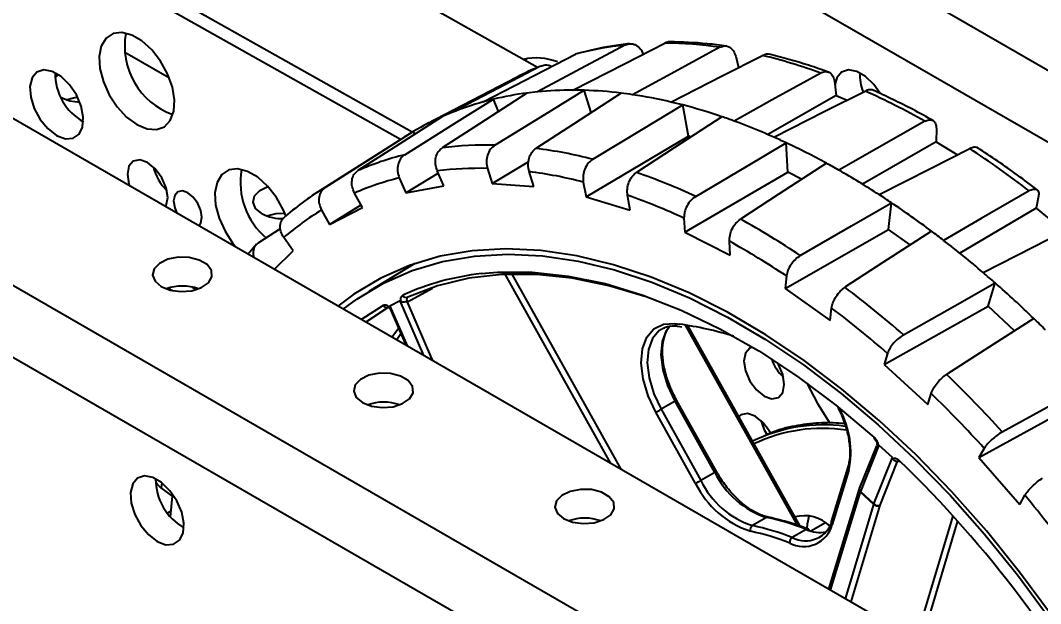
# Model space of a CAD drawing. Header units: inches. Extents: x 0 to 11, y 0 to 8.4.
# Drawn here: x 8.6229 to 8.9217, y 5.5995 to 5.7705 of the extents above; entities that cross this region are included whole.
import ezdxf

# ---------------------------------------------------------------- set-up
doc = ezdxf.new("R2010")
doc.units = ezdxf.units.IN
doc.header["$MEASUREMENT"] = 0
doc.header["$PDSIZE"] = -1
doc.layers.add('OBJ', color=50, linetype='Continuous')
doc.dimstyles.get("Standard").update_dxf_attribs({"dimtxt": 0.18, "dimasz": 0.18, "dimexe": 0.18, "dimexo": 0.0625, "dimgap": 0.09, "dimtad": 0, "dimtih": 1, "dimtoh": 1, "dimdec": 4, "dimzin": 0, "dimdsep": 46, "dimtxsty": 'Standard', "dimcen": 0.09, "dimadec": 0, "dimazin": 0, "dimtfac": 1, "dimtdec": 4, "dimtofl": 0, "dimtmove": 0, "dimatfit": 3, "dimfxl": 1, "dimtolj": 1, "dimtzin": 0, "dimarcsym": 0})

# ---------------------------------------------------------------- blocks, each defined once
blk = doc.blocks.new('*D8')
at = {"layer": 'Defpoints', "color": 0, "transparency": 16777216}
for p in [(5.711596441947764, 7.075144194756552), (5.711596441947764, 4.366810861423873), (9.602395316461589, 4.366810861423874)]:
    blk.add_point(p, dxfattribs=at)
at = {"layer": 'OBJ', "color": 0, "lineweight": -2, "transparency": 16777216}
for p, q in [((5.761596441947764, 7.075144194756552), (9.727395316461589, 7.075144194756553)), ((9.602395316461589, 6.945144194756553), (9.602395316461589, 5.843477528090212)), ((9.602395316461589, 4.496810861423874), (9.602395316461589, 5.598477528090213)), ((5.761596441947764, 4.366810861423873), (9.727395316461589, 4.366810861423874))]:
    blk.add_line(p, q, dxfattribs=at)
at = {"layer": 'OBJ', "color": 0, "transparency": 16777216}
for points in [[(9.580728649794922, 6.945144194756553), (9.624061983128255, 6.945144194756553), (9.602395316461589, 7.075144194756553)], [(9.580728649794922, 4.496810861423874), (9.624061983128255, 4.496810861423874), (9.602395316461589, 4.366810861423874)]]:
    blk.add_solid(points, dxfattribs=at)
at = {"layer": 'OBJ', "color": 0, "transparency": 16777216, "insert": (9.602395316461589, 5.720977528090209), "char_height": 0.125, "attachment_point": 5}
blk.add_mtext('\\A1;32.500000', dxfattribs=at)

msp = doc.modelspace()

# ---------------------------------------------------------------- linework, layer by layer
at = {"color": 7, "linetype": 'Continuous', "lineweight": 25}
for p, q in [((9.107826920049154, 5.649574966006552), (7.46174245624167, 6.59983930001753)), ((9.089558510303315, 5.639028837540935), (7.443474046495835, 6.58929317155191)), ((8.944013849074407, 5.555007693053834), (8.250461240868988, 5.955387091455765)), ((8.901587442203205, 5.530515449699148), (8.200669138360428, 5.935146973683493)), ((8.88331903245737, 5.519969321233534), (8.191535675770107, 5.919327352474451)), ((8.77433553123126, 5.756692362431385), (8.497507610510647, 5.912648521395937)), ((8.734187444637744, 5.735534333674226), (8.459129529720231, 5.890493326942204)), ((8.7376240560267, 5.737681255354643), (8.46270904844438, 5.892559739116837)), ((8.653426809830385, 5.761166779141802), (8.666496485974625, 5.753621815702795)), ((8.770731160429454, 5.75872295177465), (8.771156867407841, 5.759249771694708)), ((8.832402885049055, 5.759936932269214), (8.833224024827981, 5.756619467922909)), ((8.633041564658273, 5.75370997555206), (8.633980268362125, 5.754556248578606)), ((8.768361614027693, 5.753871558860702), (8.741829446302683, 5.740031813851918)), ((8.86130361617874, 5.7526088808694), (8.861806143788224, 5.74840902197423)), ((8.762934307993607, 5.74379936220402), (8.761409838988204, 5.747344911166032)), ((8.790020218233696, 5.743430403049142), (8.788000397808242, 5.749975382872207)), ((8.861806143788224, 5.74840902197423), (8.841764782484272, 5.737021435294374)), ((8.861806143788224, 5.74840902197423), (8.865035318200603, 5.747098320970669)), ((8.818580322409701, 5.736535385974764), (8.816890870861057, 5.745672966967324)), ((8.891172192083095, 5.738784719091053), (8.891079153333003, 5.734887303218275)), ((8.73565526475962, 5.736467534714924), (8.710402103427008, 5.720412245592434)), ((8.738360343231406, 5.737083173009908), (8.737927135075191, 5.737861477400492)), ((8.788546517399737, 5.718782915480715), (8.818580322409701, 5.736535385974764)), ((8.819302323333515, 5.736317860963115), (8.818580322409701, 5.736535385974764)), ((8.847639812872146, 5.72593942398901), (8.847203435742198, 5.734568390181508)), ((8.891079153333003, 5.734887303218276), (8.869569734852679, 5.722433956199429)), ((8.891079153333003, 5.734887303218276), (8.897367298217413, 5.731059787091731)), ((8.761027905846573, 5.722657956782611), (8.771752466820553, 5.729103703967513)), ((8.746855071351256, 5.721974888580359), (8.744968740756521, 5.726362040735196)), ((8.759666201114458, 5.727070393593452), (8.761027905846573, 5.722657956782611)), ((8.773255939865079, 5.72172175621036), (8.771894235132963, 5.726134193021201)), ((8.73384721171207, 5.724300494060153), (8.735733542306805, 5.719913341905317)), ((8.735733542306805, 5.719913341905317), (8.745245222845405, 5.725719009765225)), ((8.817453237879349, 5.708405959168722), (8.847639812872146, 5.72593942398901)), ((8.851715671703424, 5.723869604154562), (8.847639812872146, 5.72593942398901)), ((8.735733542306805, 5.719913341905317), (8.746855071351256, 5.721974888580359)), ((8.761027905846573, 5.722657956782611), (8.773255939865079, 5.72172175621036)), ((8.78775081323947, 5.723086567287866), (8.788546517399737, 5.718782915480715)), ((8.723109085255171, 5.715629119452845), (8.720755443998408, 5.719857685553457)), ((8.788546517399737, 5.718782915480715), (8.801509513766334, 5.714877413641817)), ((8.801509513766334, 5.714877413641817), (8.800713809606068, 5.719181065448967)), ((8.921101071197496, 5.718884487094447), (8.92041529302317, 5.715407935253169)), ((8.711078341960265, 5.714861030683651), (8.713431983217028, 5.710632464583037)), ((8.713431983217028, 5.710632464583037), (8.722698459026002, 5.716366853016829)), ((8.713431983217028, 5.710632464583037), (8.723109085255171, 5.715629119452845)), ((8.877187104119637, 5.709140894840072), (8.87801706050663, 5.716999059461197)), ((8.92041529302317, 5.715407935253169), (8.8980471054158, 5.702215517407694)), ((8.92041529302317, 5.715407935253169), (8.928656269723195, 5.708704429946049)), ((8.817247711359194, 5.712470061689774), (8.817453237879349, 5.708405959168722)), ((8.692699705453048, 5.705390458379142), (8.699045912887998, 5.709467303632239)), ((8.817453237879349, 5.708405959168722), (8.830757322509026, 5.701649822760274)), ((8.846869751211138, 5.691842386413179), (8.877187104119637, 5.709140894840072)), ((8.883508079455675, 5.704652799305719), (8.877187104119637, 5.709140894840072)), ((8.702739491348307, 5.702877261811643), (8.699990053628104, 5.706818759016823)), ((8.830757322509026, 5.701649822760274), (8.830551795988873, 5.705713925281326)), ((8.692059522160005, 5.704867176554646), (8.68953524658673, 5.701915063258695)), ((8.697226832746429, 5.697474805082254), (8.702739491348307, 5.702877261811643)), ((8.738430100400473, 5.699198869588168), (8.724945768127782, 5.691025350495456)), ((8.79582400190521, 5.640555870880459), (8.764858805588956, 5.696030936930952)), ((8.766795628275412, 5.696099412615358), (8.798738043072394, 5.638873630722132)), ((8.84726064715041, 5.695543453949566), (8.846869751211138, 5.691842386413179)), ((8.906324416659265, 5.686650213335673), (8.908395488758394, 5.693498810029856)), ((8.666169452804679, 5.691952995297751), (8.667399357686863, 5.691242986322231)), ((8.673186127635883, 5.692271561649471), (8.674431205645632, 5.691552793413854)), ((8.743607662810879, 5.69188713997138), (8.736255055238447, 5.687858017690615)), ((8.846869751211138, 5.691842386413179), (8.860110686224619, 5.68244089722118)), ((8.734089448542111, 5.688199600104289), (8.731072371491306, 5.686641768774304)), ((8.741060228116407, 5.672170324556173), (8.734089448542111, 5.688199600104289)), ((8.736255055238447, 5.687858017690615), (8.736215907224366, 5.687632973977236)), ((8.736215907224366, 5.687632973977236), (8.743284171199091, 5.671379533499008)), ((8.72271912893079, 5.682758415742176), (8.729191881823906, 5.686971161374247)), ((8.730684619671287, 5.686389784449308), (8.724000725864201, 5.682018565580671)), ((8.731072371491306, 5.686641768774304), (8.736127265504436, 5.675018063256242)), ((8.7311310660924, 5.68593344024969), (8.735794343659762, 5.675210254946258)), ((8.860110686224619, 5.68244089722118), (8.86050158216389, 5.686141964757566)), ((8.875902251522994, 5.66959547299069), (8.906324416659265, 5.686650213335673)), ((8.91409523689071, 5.679496342569863), (8.906324416659265, 5.686650213335673)), ((8.81456893616005, 5.681575498259773), (8.81590508890109, 5.681404296351189)), ((8.731689718796364, 5.67757980444262), (8.733601220777413, 5.68025333092038)), ((8.734333525368294, 5.678569399884076), (8.733082602408603, 5.676775709848909)), ((8.815303248698786, 5.680844734178084), (8.816580221670995, 5.680656832598035)), ((8.850505288580186, 5.622435783664444), (8.817739613423091, 5.681136460868768)), ((8.851237663672771, 5.622171216814628), (8.81838156662961, 5.681033887505148)), ((8.876877692746381, 5.672821050478147), (8.875902251522994, 5.66959547299069)), ((8.743284171199091, 5.671379533499008), (8.743690238522314, 5.670652051866185)), ((8.875902251522994, 5.66959547299069), (8.888677717810127, 5.657834290506857)), ((8.888677717810127, 5.657834290506857), (8.889653159033513, 5.661059867994314)), ((8.814646378789401, 5.658822749629849), (8.81052158923248, 5.656441559303699)), ((8.82629815702179, 5.637948243928483), (8.814646378789401, 5.658822749629849)), ((8.826749144227335, 5.638223849406891), (8.815097365994946, 5.659098355108258)), ((8.903668600984096, 5.642341180108116), (8.93416642799371, 5.659150747452491)), ((8.82064899390073, 5.634723160776643), (8.808997215668343, 5.655597666478008)), ((8.81052158923248, 5.656441559303699), (8.822173367464869, 5.635567053602333)), ((8.873618606573569, 5.645719267508328), (8.868613833702046, 5.633222147559287)), ((8.874367669279163, 5.645936466369426), (8.868926734905962, 5.63235023353883)), ((8.872914958941056, 5.647884055677308), (8.872938486411307, 5.647866149526024)), ((8.878350738383558, 5.642269625447174), (8.874367669279163, 5.645936466369426)), ((8.905198949203621, 5.644993260006911), (8.903668600984096, 5.642341180108116)), ((8.865233136068538, 5.63943600880991), (8.860381019711559, 5.623533809575733)), ((8.872909804010357, 5.628683392616578), (8.878350738383558, 5.642269625447174)), ((8.879636900237648, 5.640906898409721), (8.874589621022531, 5.628303638404358)), ((8.879797155961883, 5.641093228624288), (8.879636900237648, 5.640906898409721)), ((8.880114416068313, 5.641264184211848), (8.879797155961883, 5.641093228624288)), ((8.903668600984096, 5.642341180108116), (8.915590422466444, 5.628577661910775)), ((8.82629815702179, 5.637948243928483), (8.822173367464869, 5.635567053602333)), ((8.865544836706567, 5.638560954308651), (8.860692720349586, 5.622658755074473)), ((8.664286397068118, 5.634916130165009), (8.664055705015956, 5.633371217687363)), ((8.66745616610748, 5.630956781080943), (8.664055705015956, 5.633371217687363)), ((8.66682031587005, 5.624936445653209), (8.66745616610748, 5.630956781080943)), ((8.86857865564762, 5.633122234417428), (8.859611141732149, 5.603732338869279)), ((8.868890356285647, 5.632247179916169), (8.860103173001814, 5.603448295263339)), ((8.872873425390043, 5.628580338993916), (8.868890356285647, 5.632247179916169)), ((8.868926734905962, 5.63235023353883), (8.872909804010357, 5.628683392616578)), ((8.915590422466444, 5.628577661910775), (8.917120770685969, 5.631229741809569)), ((8.864568637443405, 5.600870437512454), (8.872873425390043, 5.628580338993916)), ((8.874589621022531, 5.628303638404358), (8.86610239686273, 5.599985017046381)), ((8.665905357398263, 5.626081638048942), (8.665992433556257, 5.626032582075459)), ((8.666050020621933, 5.626070141935477), (8.667005900643103, 5.626693593041518)), ((8.841461611136333, 5.624715281706564), (8.837336821579413, 5.622334091380414)), ((8.885191464732854, 5.588965132729792), (8.896067821454805, 5.625255375801493)), ((8.858709755210588, 5.62310778025557), (8.854435180209615, 5.620760483525914)), ((8.897417128162665, 5.623754507175203), (8.886725224152181, 5.588079712263717)), ((8.853084203989669, 5.621213617702519), (8.848959414432748, 5.61883242737637))]:
    msp.add_line(p, q, dxfattribs=at)
at = {"color": 7, "linetype": 'Continuous', "lineweight": 25, "flags": 128}
for points in [[(8.656966152843113, 5.739910504344819), (8.65994701419354, 5.738662807657911), (8.66270679869414, 5.738453882810687), (8.665040825753676, 5.739299224803297), (8.666775991262606, 5.741136138487334), (8.667783605932987, 5.74382838837817), (8.667988939594247, 5.74717630261763), (8.66737676358807, 5.750931581722258), (8.665992480208315, 5.754815713820125), (8.663938755420581, 5.758540630602254), (8.661367904597212, 5.761830072031272), (8.658470595982916, 5.764440075284586), (8.65546170970331, 5.766177068360866), (8.652564401089013, 5.766912226429858), (8.649993550265643, 5.766591026180711), (8.647939825477911, 5.76523728956651), (8.646555542098154, 5.762951417038998), (8.645943366091977, 5.759902941306369), (8.646148699753237, 5.756317953867864), (8.647156314423619, 5.752462336841571), (8.648891479932548, 5.748622043704054), (8.651225506992084, 5.745081891429152), (8.653985291492685, 5.742104436915976), (8.656966152843113, 5.739910504344819)], [(8.800119716590283, 5.7632554842683), (8.78569702886702, 5.755567828960579), (8.774365195021455, 5.74952670260796)], [(8.78472780045594, 5.750026134550605), (8.79981831003377, 5.757746916032409), (8.811675416239249, 5.763812418097422)], [(8.827770532137245, 5.762580146688022), (8.813457473007105, 5.754800743569697), (8.802211675222125, 5.748687537230993)], [(8.758463422035923, 5.746579064104786), (8.773593078551848, 5.754398749793345), (8.785481034798718, 5.760541979168977)], [(8.813391529323253, 5.746538775321287), (8.828425215569947, 5.75418055271042), (8.840237574034061, 5.76018398798038)], [(8.775187791483969, 5.757048874955669), (8.760652860897169, 5.74943206126444), (8.749232927790443, 5.743446613296626)], [(8.633477414011686, 5.736765200534758), (8.636022116273141, 5.735786528825729), (8.638291060559444, 5.735894618656882), (8.640038371550876, 5.737077756817825), (8.641074700989192, 5.739207731930539), (8.64128774649944, 5.742053728141593), (8.640654421294846, 5.745307337601337), (8.639243355988379, 5.748615981239857), (8.637207461400928, 5.751621116180021), (8.634767358301207, 5.753997089421592), (8.632187469722167, 5.755486427396822), (8.629747366622444, 5.755927737226635), (8.627711472034994, 5.755273196143341), (8.626300406728527, 5.753593733829568), (8.625667081523934, 5.751071346086557), (8.625880127034183, 5.747979372765141), (8.626916456472497, 5.744652877151604), (8.628663767463928, 5.74145233666157), (8.630932711750232, 5.738724579518639), (8.633477414011686, 5.736765200534758)], [(8.85730008208645, 5.755043382005473), (8.84309070626971, 5.74715411259324), (8.83192626718259, 5.740954614781083)], [(8.874716758779375, 5.74904541966022), (8.872909721796443, 5.751643232857197), (8.87046961869672, 5.754019206098769), (8.86788973011768, 5.755508544073997), (8.86544962701796, 5.75594985390381), (8.863413732430509, 5.755295312820516), (8.862002667124042, 5.753615850506743), (8.861423176816992, 5.751609656547008)], [(8.640280072911656, 5.74638189316263), (8.637308800856419, 5.746801823779936), (8.634816844404623, 5.747760365804569)], [(8.63612173384555, 5.747169875570969), (8.638839792336984, 5.747834154830789), (8.639606168755737, 5.747917599421618)], [(8.735447397688304, 5.731092224851191), (8.749986157601388, 5.740194174003332), (8.761409838988204, 5.747344911166032)], [(8.771243810057017, 5.749167789142454), (8.757338684907804, 5.740184260663407), (8.746413598876467, 5.733124979116091)], [(8.761839196778382, 5.733868424997082), (8.77648931617742, 5.742888768902572), (8.788000397808242, 5.749975382872207)], [(8.798812771923883, 5.7491475678024), (8.784859478343911, 5.740074745382636), (8.773896449036297, 5.732945299787702)], [(8.843583675740776, 5.736222948062328), (8.858544588811455, 5.74380802197225), (8.870299661471709, 5.749766936830885)], [(8.790538589379898, 5.729746689417403), (8.805295772141786, 5.738665841203336), (8.816890870861057, 5.745672966967324)], [(8.746483902862492, 5.742279661198253), (8.732608605228137, 5.733403894472691), (8.721707041214598, 5.726429311945801)], [(8.82835311950733, 5.74221961159328), (8.814334780154095, 5.73307867619677), (8.803320539198971, 5.725895733426106)], [(8.887811126005364, 5.740874191001745), (8.87369633785729, 5.732860275044048), (8.862606108062437, 5.726562896193825)], [(8.71216509357012, 5.721502442416339), (8.726591581475766, 5.730663930408094), (8.737927135075191, 5.737861477400492)], [(8.820673558971247, 5.718852254962043), (8.83553025590676, 5.727653702426851), (8.847203435742198, 5.734568390181508)], [(8.874386866617575, 5.719392093964932), (8.889261267843436, 5.726944487915595), (8.900948257237546, 5.73287778147683)], [(8.665416777836304, 5.715838358902641), (8.6655803041923, 5.716159965187651), (8.666031091069316, 5.718516723327457), (8.6655803041923, 5.721393948917005), (8.66429657177688, 5.724353610442403), (8.662375330446244, 5.726945126265806), (8.660109071776883, 5.728773961595252), (8.657842813107521, 5.729561692830265), (8.655921571776885, 5.729188395031116), (8.654637839361467, 5.727710899403774), (8.654187052484449, 5.725354141263968), (8.654637839361467, 5.722476915674419), (8.65480136571746, 5.721966505877572)], [(8.70059506252639, 5.713120089825448), (8.699894544123696, 5.714830948610304), (8.697840819335964, 5.718555865392431), (8.695269968512596, 5.721845306821448), (8.6923726598983, 5.724455310074761), (8.689363773618695, 5.72619230315104), (8.686466465004399, 5.726927461220033), (8.68389561418103, 5.726606260970885), (8.681841889393297, 5.725252524356685), (8.680457606013542, 5.722966651829174), (8.679845430007365, 5.719918176096546), (8.680050763668625, 5.716333188658042), (8.681058378339007, 5.712477571631748), (8.682793543847936, 5.708637278494233), (8.685127570907472, 5.705097126219331), (8.686153761823537, 5.703867152861094)], [(8.858967284294174, 5.728594422958793), (8.844868998208074, 5.719408625127838), (8.833791833274205, 5.712190477537947)], [(8.675098489527569, 5.710249225711316), (8.675722005982818, 5.711091359413254), (8.67603738859267, 5.712740210723752), (8.675722005982816, 5.714753195044799), (8.674823872296656, 5.716823853761261), (8.673479720246304, 5.718636947854127), (8.671894184796658, 5.719916450183496), (8.670308649347012, 5.720467568118439), (8.66896449729666, 5.72020639894926), (8.6680663636105, 5.719172703314458), (8.667750981000648, 5.717523852003961), (8.6680663636105, 5.715510867682914), (8.668689880065747, 5.713948837205182)], [(8.693581490412544, 5.713833902150913), (8.691764228398656, 5.715365374603437), (8.691028011218405, 5.717172402637333), (8.691472269081505, 5.719010937103533), (8.693037002501827, 5.720632673734707), (8.695345073751762, 5.721763894611036)], [(8.91837660126384, 5.720503097375529), (8.90434443114124, 5.712353541943014), (8.893319006421258, 5.705949666555918)], [(8.851328469750428, 5.701516143509078), (8.866274107982518, 5.710186950837422), (8.87801706050663, 5.716999059461197)], [(8.695047298893567, 5.713152870892872), (8.697765357435863, 5.71381715017151), (8.700276172056165, 5.713942818364744)], [(8.889725070378882, 5.708685996360916), (8.875534365741338, 5.699479949760189), (8.864384476410741, 5.692245959388194)], [(8.904865162586026, 5.696557610014022), (8.919641941916938, 5.704102340489432), (8.93125211925817, 5.710029690357324)], [(8.948619826600769, 5.557666667281946), (8.942038989726855, 5.569400096233088), (8.933733458217425, 5.582943759069521), (8.924897039628801, 5.596070464378949), (8.91557688007744, 5.608710175508977), (8.905822706647122, 5.620795454131865), (8.895686562073466, 5.632261820057187), (8.885222527073411, 5.643048095261546), (8.874486431801182, 5.653096730299799), (8.863535557970277, 5.662354111356244), (8.85242833323073, 5.670770846297526), (8.84122401943232, 5.678302028201042), (8.829982396436963, 5.684907474952796), (8.818763443167288, 5.690551943636373), (8.807627017593125, 5.695205318569134), (8.796632537363342, 5.698842771982426), (8.785838662786977, 5.70144489648846), (8.775302983855113, 5.70299780862713), (8.765081712973354, 5.70349322294027), (8.755229385044322, 5.702928496178169), (8.74579856650035, 5.701306641402443), (8.736839574838832, 5.698636311910056), (8.728400210156599, 5.694931755064228)], [(8.66411870786306, 5.692435645439478), (8.666771583405815, 5.69138656240922), (8.669901786935293, 5.690961553277636), (8.673086567119785, 5.691218017883001), (8.675895801747899, 5.692121319259241), (8.6779500881166, 5.693549461550131), (8.678971983468601, 5.695309566225674), (8.6788234751741, 5.697163921396364), (8.677524620101181, 5.698862086121061), (8.675250835824643, 5.70017471384384), (8.672309209510509, 5.700924526917218), (8.669097024092617, 5.701010258930777), (8.666048103010985, 5.700420331301029), (8.663574219952343, 5.699234417023272), (8.662009486532025, 5.697612680392099), (8.661565228668923, 5.695774145925897), (8.662301445849174, 5.693967117892003), (8.66411870786306, 5.692435645439478)], [(8.729236296252086, 5.69342963773415), (8.737608988318165, 5.697104927863121), (8.746497202209707, 5.699754161235129), (8.755853515459913, 5.701363203043883), (8.76562800808937, 5.701923468355144), (8.775768528950742, 5.701431967911067), (8.786220973977706, 5.699891324079177), (8.796929574853552, 5.697309756860915), (8.807837196559287, 5.693701040034362), (8.818885642213676, 5.689084427665184), (8.830015963578793, 5.68348455137785), (8.841168775574367, 5.676931288935271), (8.85228457312288, 5.669459604827996), (8.863304048634907, 5.661109363723534), (8.874168408440761, 5.651925117771098), (8.884819686480169, 5.64195586889662), (8.895201053576267, 5.631254807356268), (8.905257120643862, 5.619879027943419), (8.914934234214162, 5.607889225363234), (8.924180762699242, 5.59534937040014), (8.932947371868915, 5.582326368606018), (8.941187288070184, 5.568889703330143), (8.94775879166036, 5.557169602391171)], [(8.757903457716106, 5.696219599638376), (8.762622503778879, 5.696620858321564), (8.772794972413982, 5.696629772173536), (8.783327041608262, 5.695515834082191), (8.794157064803839, 5.69328556417646), (8.805221651451395, 5.68995201672519), (8.816456038049232, 5.685534703727602), (8.827794467218544, 5.680059480705182), (8.839170572596075, 5.673558395363536), (8.850517767291285, 5.666069500009987), (8.861769633634337, 5.657636628824918), (8.872860311933563, 5.648309141290496)], [(8.728400210156599, 5.694931755064228), (8.72052550011571, 5.690212736278592), (8.715859278668457, 5.686718523005367)], [(8.717444575727862, 5.685803350492968), (8.721423797946283, 5.688747900111253), (8.729236296252086, 5.69342963773415)], [(8.805813011609086, 5.689508331088618), (8.795263695385213, 5.69266665889109), (8.784498038215482, 5.694883673644196), (8.774028564218437, 5.695990991272528), (8.76391655356826, 5.695982130398211), (8.754221194126162, 5.694857142885924), (8.744999235000602, 5.692622613539329), (8.736304654382046, 5.689291621558737)], [(8.881571887765547, 5.678265104032511), (8.89659319198095, 5.686796304843535), (8.908395488758394, 5.693498810029856)], [(8.808997215668343, 5.655597666478008), (8.806730321924638, 5.660435847543104), (8.80527004939933, 5.665336747473392), (8.80470312080216, 5.670009311472748), (8.805063204906132, 5.674176045166353), (8.806328917025384, 5.677589494445172), (8.808425089009559, 5.680046941278222), (8.81122723333225, 5.681402442737232), (8.81456893616005, 5.681575498259773)], [(8.919691917995458, 5.68309923926768), (8.905399131078816, 5.673898172810475), (8.894168926627502, 5.666668183068412)], [(8.810583915711884, 5.67992695661767), (8.809981847101552, 5.679506912888806), (8.808004326361765, 5.677188566819892), (8.806810258324735, 5.673968331651193), (8.806470556339855, 5.670037450808171), (8.80700539463907, 5.665629371563496), (8.808383010228985, 5.661005881063224), (8.81052158923248, 5.656441559303699)], [(8.814646378789401, 5.658822749629849), (8.812507799785907, 5.663387071389372), (8.811130184195992, 5.668010561889645), (8.810595345896775, 5.67241864113432), (8.810935047881657, 5.676349521977343), (8.812129115918685, 5.679569757146041), (8.813114927888803, 5.680953771769873)], [(8.837280120643376, 5.67470838921319), (8.8365335784655, 5.674409244097697), (8.83524984605008, 5.672931748470353), (8.834799059173065, 5.670574990330547), (8.83524984605008, 5.667697764740996), (8.836533578465502, 5.664738103215598), (8.838454819796139, 5.662146587392193), (8.840721078465501, 5.660317752062746)], [(8.840721078465501, 5.660317752062746), (8.842987337134865, 5.659530020827733), (8.844908578465501, 5.65990331862688), (8.846192310880921, 5.661380814254224), (8.846643097757939, 5.663737572394031), (8.846192310880921, 5.666614797983581), (8.844908578465501, 5.669574459508981), (8.844582072659227, 5.670112640711552)], [(8.723044272961971, 5.658418640780212), (8.725697148504723, 5.657369557749955), (8.728827352034203, 5.65694454861837), (8.732012132218696, 5.657201013223734), (8.734821366846807, 5.658104314599973), (8.736875653215508, 5.659532456890863), (8.737897548567512, 5.661292561566407), (8.737749040273009, 5.663146916737097), (8.73645018520009, 5.664845081461794), (8.734176400923552, 5.666157709184573), (8.731234774609417, 5.666907522257951), (8.728022589191527, 5.666993254271509), (8.724973668109895, 5.666403326641761), (8.722499785051253, 5.665217412364005), (8.720935051630933, 5.663595675732831), (8.720490793767834, 5.66175714126663), (8.721227010948084, 5.659950113232735), (8.723044272961971, 5.658418640780212)], [(8.853203042396062, 5.664149067348674), (8.856346078465503, 5.658136160860951), (8.86000356737385, 5.652376620260784)], [(8.910484882064125, 5.649805607601246), (8.925566277876928, 5.658192477387455), (8.93741568732725, 5.664781685074735)], [(8.842670924118302, 5.649351840588402), (8.842304411798834, 5.650027444090454), (8.840383170468197, 5.65261895991386), (8.838116911798835, 5.654447795243305), (8.835850653129473, 5.655235526478319), (8.833929411798835, 5.65486222867917), (8.833278505175665, 5.654345581015747)], [(8.662940196561118, 5.617727800904636), (8.665484898822573, 5.616749129195608), (8.667753843108876, 5.616857219026761), (8.669501154100308, 5.618040357187703), (8.670537483538622, 5.620170332300417), (8.67075052904887, 5.623016328511471), (8.670117203844276, 5.626269937971215), (8.668706138537809, 5.629578581609735), (8.66667024395036, 5.632583716549901), (8.664230140850638, 5.634959689791472), (8.661650252271597, 5.636449027766701), (8.659210149171876, 5.636890337596514), (8.657174254584426, 5.63623579651322), (8.655763189277959, 5.634556334199448), (8.655129864073364, 5.632033946456437), (8.655342909583613, 5.62894197313502), (8.656379239021929, 5.625615477521483), (8.658126550013359, 5.62241493703145), (8.660395494299664, 5.619687179888517), (8.662940196561118, 5.617727800904636)], [(8.781969838060844, 5.624401636120928), (8.784622713603598, 5.623352553090672), (8.787752917133076, 5.622927543959086), (8.790937697317569, 5.623184008564452), (8.793746931945682, 5.624087309940691), (8.795801218314383, 5.625515452231581), (8.796823113666385, 5.627275556907126), (8.796674605371884, 5.629129912077815), (8.795375750298962, 5.630828076802512), (8.793101966022425, 5.632140704525291), (8.790160339708292, 5.632890517598669), (8.7869481542904, 5.632976249612228), (8.78389923320877, 5.632386321982478), (8.781425350150128, 5.631200407704723), (8.779860616729808, 5.629578671073548), (8.779416358866708, 5.627740136607348), (8.780152576046957, 5.625933108573452), (8.781969838060844, 5.624401636120928)], [(8.853336353023659, 5.621443432740544), (8.853455274795893, 5.622901004547237), (8.853964761196792, 5.62513592582644)]]:
    msp.add_lwpolyline(points, dxfattribs=at)
at = {"color": 7, "linetype": 'Continuous', "lineweight": 25}
for centre, radius, start, end in [((8.674641870192724, 5.762872928958761), 0.02123556034545129, 169.5367515878715, 250.457871879422), ((8.80973068254652, 5.67056395784919), 0.0931884635376966, 95.9197103271821, 105.0832093828257), ((8.810681983137515, 5.645108823993389), 0.1187077510634532, 81.72324210046294, 89.52050150164466), ((8.773992667656643, 5.741538317731885), 0.01790604100615348, 69.77129085205192, 102.2950874993679), ((8.802791475993123, 5.605007368986139), 0.1596308032335091, 70.03374047491862, 76.4331688526508), ((8.806991390774627, 5.679800334588204), 0.08353924776262166, 112.3772030341643, 117.5430342058543), ((8.649283577852989, 5.754939898693952), 0.01626503594346539, 179.3863820837446, 240.6082413835508), ((8.882701281259942, 5.754780072058148), 0.01398408174795027, 178.5406895282805, 202.0028271940103), ((8.784569533686211, 5.645554531345392), 0.1044717230863821, 89.91320118838618, 95.60533706391669), ((8.784637556347915, 5.638668887086109), 0.1113572840314814, 88.26948077897632, 89.95356741028061), ((8.78247671598064, 5.660244295172824), 0.08961211197494832, 103.5969053869304, 105.5434633871084), ((8.783364306570927, 5.656343392887931), 0.09361236550670202, 97.43927754371576, 103.5636421661933), ((8.78405634205634, 5.651492676274652), 0.09851187060436604, 95.64562783241988, 97.47310531746518), ((8.784309808949692, 5.630745391840587), 0.119287095729266, 83.01668402809676, 88.22705957388376), ((8.783325692530632, 5.621936085031644), 0.1281507353738846, 81.5252703716645, 83.058810594623), ((8.781774992208534, 5.612198570811903), 0.1380104922342849, 76.7566200399279, 81.48428639756354), ((8.7824201394984, 5.555027839954536), 0.2136495406839744, 60.443006163989, 65.71186688147313), ((8.781656288927227, 5.663069768528409), 0.08667013050815395, 105.5214614562295, 111.9687448234024), ((8.779410504522353, 5.601692957351467), 0.1487784293164355, 75.40880141660885, 76.7970961774658), ((8.776368474561105, 5.590423324881016), 0.1604509768428262, 71.09555413754757, 75.37135518976311), ((8.780487395994657, 5.665929440915813), 0.08357986409636083, 114.0063783640451, 120.6116672739862), ((8.780910287155898, 5.665001826829341), 0.08459928853286033, 111.9897069427804, 114.0124210025715), ((8.77242065461171, 5.578552197146774), 0.1729608718204914, 69.87674077018097, 71.13241098017123), ((8.767753691466558, 5.566126609209838), 0.1862335925821368, 65.97239597605743, 69.8437734972544), ((8.78040978827559, 5.666074139494176), 0.08341581208992029, 120.6164003203741, 122.6582017251907), ((8.762161451500186, 5.553304582881075), 0.2002216444864723, 64.86584226604961, 66.00477853081152), ((8.759118211908692, 5.629922630577549), 0.1039814018763403, 88.50051312654954, 97.0180251257614), ((8.756348341169817, 5.596750516677443), 0.1373206285892404, 75.58276982950395, 82.65813660799401), ((8.75588242469869, 5.540170813361992), 0.2147788279400653, 61.31732799226103, 64.83754505294623), ((8.750359176237204, 5.502329811284169), 0.2753714543602583, 52.39977313373081, 56.84827592379842), ((8.756208850110378, 5.647337747444247), 0.08628934112846355, 103.9221176360547, 113.568088643512), ((8.675131690793899, 5.73060780565758), 0.0136872408460584, 193.0620283764389, 226.9325950908762), ((8.70846718226005, 5.722923231889958), 0.0211537261938627, 169.5924027057387, 230.236891509633), ((8.757205334390074, 5.625298994771025), 0.1018011467681414, 88.61483866115073, 96.90369959114994), ((8.754492459023092, 5.592819867852211), 0.1344452717913177, 75.67778734059853, 82.56311909690001), ((8.748733226398874, 5.526871075417901), 0.2298779164321086, 60.30634824588667, 61.34509092554146), ((8.741002923215754, 5.51352102865642), 0.2453042435195152, 57.06078218603008, 60.28250124095062), ((8.75435789251968, 5.642350634442895), 0.08447761548765423, 104.051519202638, 113.4386870769362), ((8.742408836191027, 5.550929495509296), 0.1852658089721086, 65.01091604106429, 70.80525343225328), ((8.75544543457437, 5.649586598966934), 0.08393495372300663, 121.0403398492824, 130.8659815840211), ((8.74084373598668, 5.547956358128502), 0.181389983494596, 65.08875262142726, 70.72741685188612), ((8.732529051280446, 5.500246137466081), 0.2610528490976862, 56.12985956860815, 57.08416337855669), ((8.75361160071011, 5.644553138088202), 0.08217224507760792, 121.1721387549873, 130.7341826783324), ((8.723647253312024, 5.487185396289747), 0.2768471729196109, 53.13798878210241, 56.11006027544072), ((8.699641924827228, 5.725485043392496), 0.01313308636711085, 242.5184425991289, 271.3190342897707), ((8.715804595051269, 5.49860930120293), 0.2440039083050212, 56.26057092729013, 61.08271249968704), ((8.714211926557383, 5.474436107747673), 0.2927078303862459, 52.27319577954065, 53.15739260336105), ((8.714795360401226, 5.496729593974017), 0.2389016599187207, 56.32535505539624, 61.01792837156606), ((8.704598706878668, 5.462152553122873), 0.3083056664703551, 49.49072637314594, 52.25699364820299), ((8.766126443721511, 5.621097111184843), 0.0755711966975262, 96.24678597431235, 114.4517354233712), ((8.694672954824343, 5.450396767101803), 0.323691094698301, 48.67976441280511, 49.50659712587876), ((8.68484146181025, 5.43933039295761), 0.3384937033413513, 46.06750184121376, 48.66673175101304), ((8.670305892198444, 5.678427311765333), 0.0141388959848193, 70.49262569248374, 109.5073743075095), ((8.67959534336477, 5.447519691267097), 0.3066561103261446, 48.80362621993849, 52.9440938012103), ((8.735875033472771, 5.690321976722693), 0.001116335921476937, 202.7460659767948, 292.6343744509388), ((8.730241354392883, 5.687458718940455), 0.00115719706766049, 204.9183511029843, 292.5227855850077), ((8.679343076333181, 5.446707678561824), 0.3002452025276664, 48.85925356392112, 52.88846645722358), ((8.815477679200285, 5.681754464388981), 0.0009261980288137095, 191.1411471783919, 259.2378029561985), ((8.80165741090555, 5.579395552072341), 0.1029989331867674, 72.98342411668568, 82.04887030398012), ((8.674973335981187, 5.428974321065827), 0.3527983254412834, 45.29955283305738, 46.08025764018489), ((8.751376847919556, 5.651115975747635), 0.02181978893676955, 111.7703331381933, 113.1842048851768), ((8.718585158207429, 5.714284389514879), 0.04950624114700088, 299.3549580271016, 299.9277176681962), ((8.855836657505339, 5.675887593527893), 0.0137938049045132, 199.6857010602973, 226.8176812691778), ((8.640699413509074, 5.405090364438674), 0.3642385883999456, 42.21033841540039, 45.90192353700476), ((8.641260518288641, 5.405164932475903), 0.3566246233789568, 42.25993455160625, 45.85232740080778), ((8.729231457297358, 5.644410307106075), 0.01413889598481325, 70.4926256927724, 109.5073743072424), ((8.812342478942442, 5.663099527001208), 0.004857857468986568, 298.3113452690303, 304.5481903956884), ((8.786358067904516, 5.698290828691364), 0.04832429110963129, 297.9359219578839, 300.0018835513271), ((8.840243165279501, 5.643888780999162), 0.02585653329909722, 348.1088287617554, 28.73967352249387), ((8.858101962058125, 5.604611543690382), 0.04726497808196228, 82.28350992120372, 116.0589471384795), ((8.853073742270496, 5.656285624457634), 0.01362406808653152, 193.1408838523526, 212.5320476754391), ((8.857828129628366, 5.60416912056888), 0.04669036274059218, 81.36360672922865, 115.4615935299865), ((8.873225783832677, 5.648140069251489), 0.0004026848189540353, 155.1741269841112, 219.4768679146961), ((8.880641586282058, 5.641257187447537), 0.0003653278885408819, 150.347932474461, 215.7220468262083), ((8.639502132760047, 5.393074752387577), 0.3459472302680769, 28.00920027019998, 45.88319350453983), ((8.823994257175036, 5.642225021299523), 0.004857857468608188, 298.3113452686976, 304.5481903958366), ((8.84942596463852, 5.649145784747841), 0.0256959219635652, 205.8343719063607, 251.9440114015293), ((8.866077904884508, 5.639244203136497), 0.0008665971630964789, 167.5078291556013, 232.038778565609), ((8.678746360402426, 5.635902499063832), 0.01626503594347064, 179.386382083848, 240.6082413834397), ((8.798009846142762, 5.677416322979468), 0.04832429109758274, 297.9359219575968, 300.001883551557), ((8.845164469974478, 5.646592554045175), 0.02723767728139695, 205.8343719063739, 251.9440114015148), ((8.845301175081614, 5.646764594421711), 0.02569592196358903, 205.8343719063862, 251.9440114015133), ((8.869412418605751, 5.632926184471168), 0.0008565023361220041, 166.7679174841439, 232.4446040347415), ((8.86977423976213, 5.632757434986058), 0.001249999999999255, 158.1751771333691, 163.0318809550465), ((8.869395502331232, 5.633010560692032), 0.0008097992641698814, 164.8537892426891, 234.6289896095566), ((8.870091429722786, 5.631881140693223), 0.001255612246728864, 158.0623806611546, 163.0508720362067), ((8.609367042656965, 5.377318972294744), 0.3989774880759072, 36.19079607648912, 39.52417589527219), ((8.874074498826586, 5.628214299771205), 0.001255612246089604, 158.0623806608971, 163.0508720385019), ((8.87393951591457, 5.629732033574405), 0.001569378671071177, 227.2104564857548, 294.4716929063547), ((8.874065411941078, 5.62988999051237), 0.001670720853906135, 226.2365798680769, 288.2861062166131), ((8.788157022396232, 5.610393302446763), 0.01413889598484116, 70.49262569269827, 109.5073743073245), ((8.841848262078038, 5.624084171904257), 0.0007401341319586905, 79.32322537393875, 121.4938191069709), ((8.826469027162004, 5.553912984061067), 0.07237225245982676, 68.42284007174656, 78.04406925581821), ((8.852531559586405, 5.614580313258116), 0.01067395241656615, 45.43031863046441, 105.2375356029112), ((8.838217879505729, 5.621069263475135), 0.001541445003720599, 124.8604228454894, 194.0051086880648), ((8.822344237605098, 5.551531793734945), 0.07237225245979602, 68.42284007174901, 78.04406925582457), ((8.852305577485986, 5.62488761449841), 0.008678247504313523, 241.8849384345756, 345.1177800653858), ((8.852817499266783, 5.626053408977085), 0.008187025947464979, 241.8849384345805, 345.1177800653838), ((8.861224812473733, 5.623341332317018), 0.0008654673423184035, 167.1501460979934, 232.0623754208699), ((8.821895869385253, 5.550678791693652), 0.07156998043754613, 68.42284007173875, 78.0440692558368), ((8.849904117182412, 5.617420897726333), 0.001698493225819439, 123.7934408159636, 186.3387161924258), ((8.853444462511836, 5.62069182894285), 0.0006340739014591145, 16.64352291413498, 124.622356146624), ((8.857214751388563, 5.630618394147181), 0.01027186651921503, 246.2890741613186, 279.3874577711225)]:
    msp.add_arc(centre, radius, start, end, dxfattribs=at)
for points, knots in [([(8.801412544228608, 5.763630798857873), (8.799632670258662, 5.76342137754007), (8.794393544244192, 5.762804938009741), (8.78938688399832, 5.761589884960375), (8.786081122761821, 5.760787618564489)], [0, 0, 0, 0, 0.3397272684471795, 1, 1, 1, 1]), ([(8.800119716590283, 5.7632554842683), (8.800561532017733, 5.763426421449162), (8.801260658457878, 5.763696911557288), (8.802295829372149, 5.76359400981261), (8.803338213702911, 5.763217593352786), (8.804520649815801, 5.762279672418231), (8.80507232122017, 5.761123999867714), (8.805348132784935, 5.76054621415689)], [0, 0, 0, 0, 0.2258044908607868, 0.3573118548057746, 0.5009271414483829, 0.7504854067849289, 0.9999999999999999, 0.9999999999999999, 0.9999999999999999, 0.9999999999999999]), ([(8.813258458691326, 5.764180733270494), (8.813214628677823, 5.764185381077877), (8.812675403924878, 5.764242561365696), (8.812154228636091, 5.764018378562964), (8.811675416239249, 5.763812418097422)], [0, 0, 0, 0, 0.08128338556879683, 1, 1, 1, 1]), ([(8.82977692973425, 5.762921004980733), (8.827861214393536, 5.763175977644476), (8.822221722587495, 5.763926567368006), (8.816736677718053, 5.764088448775588), (8.813114883113402, 5.764195339643854)], [0, 0, 0, 0, 0.3396964490063227, 1, 1, 1, 1]), ([(8.827770532137245, 5.762580146688022), (8.828202431500124, 5.762754324268643), (8.828885866811236, 5.763029941968582), (8.829846934281093, 5.762937470697061), (8.8307870964756, 5.762573165004017), (8.831801793819857, 5.761652159447246), (8.832202532995083, 5.7605086413068), (8.832402885049055, 5.759936932269214)], [0, 0, 0, 0, 0.2258044907961441, 0.3573118547573612, 0.5009271414486856, 0.75048540678508, 1, 1, 1, 1]), ([(8.842412439330507, 5.760485358240617), (8.842157818425951, 5.760527111062475), (8.841442230612452, 5.760644453393622), (8.840709551077445, 5.760364395499188), (8.840237574034061, 5.76018398798038)], [0, 0, 0, 0, 0.3558206271162937, 0.9999999999999999, 0.9999999999999999, 0.9999999999999999, 0.9999999999999999]), ([(8.859722778073591, 5.755261284168188), (8.857729203373056, 5.755962993336036), (8.851860602120087, 5.758028655235012), (8.84607398722202, 5.759531336157815), (8.84225309610808, 5.760523553591696)], [0, 0, 0, 0, 0.3397018496573185, 1, 1, 1, 1]), ([(8.775187791483969, 5.757048874955669), (8.775640256089074, 5.757222325457592), (8.776356233732766, 5.75749679263196), (8.777449066212391, 5.757372187855891), (8.778131998211757, 5.757237865818762), (8.778468664497703, 5.756987047096595), (8.77852317990073, 5.756946432742571)], [0, 0, 0, 0, 0.4271135289376032, 0.6758622322859738, 0.9475133038844856, 1, 1, 1, 1]), ([(8.85730008208645, 5.755043382005473), (8.857721842495904, 5.755222954788969), (8.858389233979693, 5.755507109829932), (8.859272459373038, 5.75544257815311), (8.860104899677234, 5.755114768534953), (8.860942388842503, 5.754250994464838), (8.861183214091254, 5.753156220134587), (8.86130361617874, 5.7526088808694)], [0, 0, 0, 0, 0.2258044908150247, 0.3573118547714791, 0.5009271414485982, 0.7504854067850087, 1, 1, 1, 1]), ([(8.87280014595646, 5.749915845200792), (8.872659584485225, 5.749980772165), (8.87230947217772, 5.750142493076561), (8.87147148881345, 5.750204985517419), (8.870758776221985, 5.74993856161396), (8.870299661471709, 5.749766936830885)], [0, 0, 0, 0, 0.1926861214697433, 0.4799450519379896, 1, 1, 1, 1]), ([(8.89038940888771, 5.74100224749749), (8.888373741627555, 5.742123593617533), (8.882440463223736, 5.745424365946765), (8.876517253416203, 5.74819974824082), (8.872606290341672, 5.750032271150265)], [0, 0, 0, 0, 0.3397223462257922, 1, 1, 1, 1]), ([(8.887811126005364, 5.740874191001745), (8.88822283263927, 5.74106114986065), (8.888874315080821, 5.741356992589037), (8.889678324957691, 5.741337060698231), (8.890400816692903, 5.741069023548296), (8.891057012649824, 5.740301058123832), (8.891133801178503, 5.739290135947891), (8.891172192083097, 5.738784719091052)], [0, 0, 0, 0, 0.2258044907957567, 0.3573118547570479, 0.5009271414486537, 0.7504854067850429, 1, 1, 1, 1]), ([(8.744968740756521, 5.726362040735197), (8.744760259071366, 5.7269974325791), (8.744343408991355, 5.728267870990856), (8.744478594916128, 5.73027341389361), (8.745148868797084, 5.732046365545838), (8.745991518127816, 5.732765011380161), (8.746413598876467, 5.733124979116091)], [0, 0, 0, 0, 0.2499136709341012, 0.4996915371566727, 0.7493968572079471, 1, 1, 1, 1]), ([(8.761839196778382, 5.733868424997082), (8.761385958980426, 5.733508091374174), (8.760479728619663, 5.73278761909548), (8.759623383583364, 5.731008441109645), (8.759264905354915, 5.728990709569707), (8.7595322758509, 5.727711264614683), (8.759666201114456, 5.727070393593453)], [0, 0, 0, 0, 0.2499123639394834, 0.4996895068213854, 0.7493956301627188, 1, 1, 1, 1]), ([(8.771894235132963, 5.726134193021201), (8.771757997687235, 5.726773383500781), (8.771485596828086, 5.728051417119683), (8.771803003562468, 5.730070625002657), (8.772602558120226, 5.731856819860622), (8.77346463638676, 5.732582039333947), (8.773896449036297, 5.732945299787702)], [0, 0, 0, 0, 0.249913670934087, 0.4996915371566429, 0.7493968572079203, 1, 1, 1, 1]), ([(8.903532541807525, 5.732976595981811), (8.903523072472758, 5.732988440332628), (8.903377600590394, 5.733170398205193), (8.90292131115626, 5.733250590883139), (8.902104915884463, 5.733342727903958), (8.901401428989335, 5.733059944630523), (8.900948257237546, 5.73287778147683)], [0, 0, 0, 0, 0.01872109228331113, 0.2876012519938398, 0.5410874163534478, 1, 1, 1, 1]), ([(8.920923893462074, 5.720633044135465), (8.91894227335168, 5.722137772439837), (8.913109613520128, 5.726566758748707), (8.90721418294315, 5.730520353538473), (8.90332169855679, 5.733130732167858)], [0, 0, 0, 0, 0.339745530790979, 1, 1, 1, 1]), ([(8.735447397688304, 5.731092224851191), (8.73500588483227, 5.730729640501509), (8.734123098011288, 5.730004667987071), (8.733400811397104, 5.728224939855162), (8.733228143807173, 5.726211268843342), (8.733640608900176, 5.724938180879294), (8.73384721171207, 5.724300494060153)], [0, 0, 0, 0, 0.2499123639395255, 0.4996895068213604, 0.7493956301627379, 1, 1, 1, 1]), ([(8.790538589379898, 5.729746689417403), (8.790073125380639, 5.729391315644526), (8.789142449232545, 5.728680760382246), (8.78814252754257, 5.726935676405686), (8.787584320734856, 5.724960869511856), (8.787695249351662, 5.723712082044414), (8.78775081323947, 5.723086567287866)], [0, 0, 0, 0, 0.2499123639395182, 0.4996895068213623, 0.7493956301626912, 1, 1, 1, 1]), ([(8.720755443998408, 5.719857685553459), (8.720482658369106, 5.720470899644123), (8.719937235343984, 5.721696994600935), (8.719910842266701, 5.723642222620635), (8.720467013842459, 5.725368580118437), (8.721293204546907, 5.726075311917566), (8.721707041214598, 5.726429311945801)], [0, 0, 0, 0, 0.2499136709340956, 0.4996915371566877, 0.7493968572079143, 1, 1, 1, 1]), ([(8.800713809606068, 5.719181065448967), (8.800655561590384, 5.719805560027034), (8.800539097211367, 5.721054209828758), (8.801053829875825, 5.723040017585615), (8.801993915354037, 5.724805702312519), (8.802877802527506, 5.72553195529196), (8.803320539198971, 5.725895733426106)], [0, 0, 0, 0, 0.2499136709340982, 0.4996915371566715, 0.7493968572079615, 1, 1, 1, 1]), ([(8.71216509357012, 5.721502442416337), (8.711734448140197, 5.721140384850328), (8.710873390291354, 5.720416465618208), (8.710271570570406, 5.718669747919336), (8.710265149916026, 5.716706999232767), (8.710806953697974, 5.715477089584299), (8.711078341960265, 5.714861030683651)], [0, 0, 0, 0, 0.2499123639394984, 0.4996895068213593, 0.7493956301627422, 1, 1, 1, 1]), ([(8.918376601263843, 5.720503097375529), (8.918778644779072, 5.720699208760253), (8.919414836351761, 5.721009534398009), (8.920140664195543, 5.721049507342499), (8.920754321414627, 5.720862702897924), (8.921230647636174, 5.720226212180938), (8.921144260823919, 5.719331702698145), (8.921101071197496, 5.718884487094447)], [0, 0, 0, 0, 0.2258044907974049, 0.3573118547582806, 0.5009271414486762, 0.750485406785073, 1, 1, 1, 1]), ([(8.820673558971247, 5.718852254962043), (8.82019573899824, 5.718504399459917), (8.819240357588145, 5.7178088766712), (8.818091703516904, 5.716130394637898), (8.817325918840995, 5.714244193320747), (8.8172738117038, 5.7130621463072), (8.817247711359194, 5.712470061689774)], [0, 0, 0, 0, 0.2499123639395273, 0.4996895068213555, 0.7493956301627046, 1, 1, 1, 1]), ([(8.699990053628104, 5.706818759016823), (8.699662858192736, 5.707392090096494), (8.699008645122127, 5.708538440704003), (8.69884622434656, 5.710378536575019), (8.69930693892952, 5.71202636470951), (8.700120141404234, 5.712716204079181), (8.700527472303119, 5.713061742735631)], [0, 0, 0, 0, 0.2499136709340916, 0.4996915371566647, 0.7493968572079527, 1, 1, 1, 1]), ([(8.830551795988873, 5.705713925281326), (8.83057491292449, 5.706305675948222), (8.830621134233832, 5.707488855720861), (8.831342302300294, 5.709395213091188), (8.832429898981712, 5.71110725754019), (8.833337312380648, 5.7118289724903), (8.833791833274205, 5.712190477537947)], [0, 0, 0, 0, 0.2499136709341098, 0.4996915371567033, 0.749396857207939, 0.9999999999999999, 0.9999999999999999, 0.9999999999999999, 0.9999999999999999]), ([(8.692699705453048, 5.705390458379142), (8.692282451261526, 5.705032106217601), (8.691448168643833, 5.70431559578952), (8.690910550702156, 5.702678783497784), (8.691105292718099, 5.701511300340854), (8.691198063083435, 5.700955139727693)], [0, 0, 0, 0, 0.3437923069931814, 0.6873985969417326, 1, 1, 1, 1]), ([(8.851328469750428, 5.701516143509078), (8.85083853946124, 5.701178136259573), (8.849858943971356, 5.700502304647465), (8.848560920949401, 5.698920908825057), (8.84758601626485, 5.697166301779552), (8.84736923325771, 5.696085050311291), (8.84726064715041, 5.695543453949564)], [0, 0, 0, 0, 0.2499123639394878, 0.4996895068213395, 0.7493956301626733, 1, 1, 1, 1]), ([(8.86050158216389, 5.686141964757566), (8.860606967339189, 5.686683918410809), (8.860817680422796, 5.687767531216159), (8.86174812092797, 5.689550801999338), (8.862985727042071, 5.691177705856297), (8.863917669152555, 5.691889449127355), (8.864384476410741, 5.692245959388194)], [0, 0, 0, 0, 0.2499136709340853, 0.4996915371566609, 0.7493968572079536, 1, 1, 1, 1]), ([(8.734089448542111, 5.688199600104289), (8.734098847639922, 5.688202544902644), (8.734118596673364, 5.688208732403014), (8.734157815271644, 5.688198210846724), (8.734232407450865, 5.68815988766213), (8.734292255163691, 5.688106095291074), (8.73433744148915, 5.688065480880414)], [0, 0, 0, 0, 0.1366464377157282, 0.2871163937673444, 0.4617573650695527, 0.9999999999999999, 0.9999999999999999, 0.9999999999999999, 0.9999999999999999]), ([(8.73433744148915, 5.688065480880414), (8.734299696672238, 5.68830036361433), (8.734224389146465, 5.688768995839496), (8.734344802759532, 5.689483819725584), (8.734655886438977, 5.689736387220307), (8.73484551776251, 5.689890348072227)], [0, 0, 0, 0, 0.2817690329953406, 0.5621786102121084, 1, 1, 1, 1]), ([(8.736215907224366, 5.687632973977236), (8.73622134666105, 5.687677621473579), (8.736228153030961, 5.687733488908608), (8.736209819973961, 5.687802160367307), (8.736194817337498, 5.687834971715898), (8.736174816619567, 5.687864711165865), (8.736145786765052, 5.687893273292914), (8.73610441083102, 5.687917288462112), (8.73602247334965, 5.687944178521342), (8.735866429184217, 5.687953725729903), (8.73566226149739, 5.687933403904761), (8.735487239081591, 5.687910858894063), (8.735393960619515, 5.687898738147568), (8.735244736923498, 5.687880420127319), (8.735011801813359, 5.687862897319414), (8.734724750293102, 5.687880796853505), (8.734501611512535, 5.687939558675849), (8.734389039464354, 5.688025904040168), (8.73433744148915, 5.688065480880414)], [0, 0, 0, 0, 0.062880389693532, 0.07868226381023008, 0.09444750819054383, 0.1103824600039269, 0.1259302016794689, 0.149349787340331, 0.1776115584930579, 0.2516193363797833, 0.3767987394376824, 0.4609815519113392, 0.4866851898380781, 0.5014439022519154, 0.6600979331916024, 0.7938467838386807, 0.9055086168602218, 1, 1, 1, 1]), ([(8.736304654382046, 5.689291621558737), (8.736223870238812, 5.68923374578879), (8.736102539831691, 5.689146821666694), (8.736025073367472, 5.688929441329865), (8.735999098135839, 5.688740927237377), (8.736011321587469, 5.688529729320388), (8.736072319062142, 5.688231232577167), (8.736182150111839, 5.688007199770797), (8.736255239625345, 5.687858112159669)], [0, 0, 0, 0, 0.2494061374392372, 0.3745852463386558, 0.5004590110170235, 0.6261694128149754, 0.7512261257049666, 0.9999999999999999, 0.9999999999999999, 0.9999999999999999, 0.9999999999999999]), ([(8.729191881823906, 5.686971161374247), (8.729336991382283, 5.687025275360777), (8.729626414216396, 5.687133206385597), (8.730282994660689, 5.686998074545346), (8.73075973563371, 5.686607367733589), (8.731051074385205, 5.686368604880846)], [0, 0, 0, 0, 0.2811138799039036, 0.5606851591347691, 0.9999999999999999, 0.9999999999999999, 0.9999999999999999, 0.9999999999999999]), ([(8.730768900927387, 5.686340318423269), (8.730768550378125, 5.686339800974432), (8.730755463550993, 5.686320483394299), (8.730791931418185, 5.686288512803878), (8.730867551643255, 5.686204651367423), (8.730993475448782, 5.686089944455933), (8.731093563177899, 5.685972194435831), (8.731135844957766, 5.685922451270778)], [0, 0, 0, 0, 0.006539491747807434, 0.2441345826658006, 0.5032185143600731, 0.7901360576089071, 1, 1, 1, 1]), ([(8.731051074385205, 5.686368604880846), (8.731044116528167, 5.686408179400193), (8.73103165551138, 5.686479054491079), (8.731031088492577, 5.686563222748904), (8.731044192396057, 5.686618667198602), (8.731063386973041, 5.686634403153547), (8.731072371491306, 5.686641768774304)], [0, 0, 0, 0, 0.3653216879844513, 0.6542646194004713, 0.8381696119006893, 1, 1, 1, 1]), ([(8.731051074385205, 5.686368604880846), (8.731062686263265, 5.686295710903667), (8.73108811128307, 5.686136104438281), (8.731100124851748, 5.68599970869376), (8.731129028314655, 5.685947539191204), (8.731135715502347, 5.685935469106159)], [0, 0, 0, 0, 0.3925208567887226, 0.8594518911953087, 1, 1, 1, 1]), ([(8.81067351182419, 5.679842565380642), (8.811039311043206, 5.680090867293723), (8.812100210703589, 5.680810998451927), (8.813756078181298, 5.680983515744051), (8.81502923650897, 5.680869313137137), (8.815303248698786, 5.680844734178084)], [0, 0, 0, 0, 0.2922819902983883, 0.8476832320097211, 1, 1, 1, 1]), ([(8.815097365994946, 5.659098355108258), (8.814718613963914, 5.659809528741854), (8.813612804343235, 5.661885881029289), (8.81220586429505, 5.665471880066481), (8.811168756217521, 5.66966437319568), (8.81083686982277, 5.673592271602724), (8.811221376936505, 5.677004809504568), (8.812084300993705, 5.67956911229105), (8.812999288989031, 5.680610632570136), (8.813372829515938, 5.681035829442465)], [0, 0, 0, 0, 0.08434063844122096, 0.2462420838994865, 0.4080058696480297, 0.569129062678302, 0.7295051799233067, 0.8895714718305531, 1, 1, 1, 1]), ([(8.881571887765547, 5.678265104032511), (8.881070460783572, 5.677938975783324), (8.880067878128676, 5.677286895744432), (8.878624388086543, 5.675830120485167), (8.877445175258547, 5.674246097980916), (8.877067079858502, 5.673296634527696), (8.876877692746381, 5.672821050478147)], [0, 0, 0, 0, 0.2499123639394809, 0.4996895068213421, 0.7493956301626954, 1, 1, 1, 1]), ([(8.889653159033513, 5.661059867994314), (8.889839216058041, 5.661536484588479), (8.890211229002503, 5.662489458780255), (8.891347420345934, 5.664109746699334), (8.8927329761615, 5.665622596603916), (8.893689704177119, 5.666319237530619), (8.894168926627502, 5.666668183068412)], [0, 0, 0, 0, 0.2499136709341162, 0.4996915371566807, 0.7493968572079758, 1, 1, 1, 1]), ([(8.862292016761128, 5.65699670897253), (8.86236441824783, 5.656873045642278), (8.86322037522787, 5.655411052311413), (8.864350975800612, 5.652391479854812), (8.865527707012623, 5.648189456640567), (8.865941328093824, 5.644217240937069), (8.865738542996569, 5.641324097291437), (8.865352428086654, 5.639881657400873), (8.865233136068538, 5.63943600880991)], [0, 0, 0, 0, 0.02045997677280294, 0.2418853635147518, 0.4628367092756839, 0.682956434278437, 0.9020478986597302, 1, 1, 1, 1]), ([(8.864317461692853, 5.652262364648307), (8.862083436858828, 5.652388022237888), (8.857354205446207, 5.652654028152788), (8.850517354730803, 5.651808757360455), (8.844942256913674, 5.650536510875704), (8.84194205521846, 5.649175627838484), (8.841012931077143, 5.648754179745374)], [0, 0, 0, 0, 0.2687080974526936, 0.5688310872576757, 0.8664724953479778, 1, 1, 1, 1]), ([(8.910484882064125, 5.649805607601246), (8.909972921333953, 5.649493028162657), (8.908949276882193, 5.648868038414056), (8.907368641692212, 5.647559631537435), (8.905996140385525, 5.646180000719079), (8.905464997465042, 5.645389313438505), (8.905198949203623, 5.644993260006911)], [0, 0, 0, 0, 0.249912363939522, 0.4996895068213804, 0.7493956301627129, 1, 1, 1, 1]), ([(8.872860311933563, 5.648309141290496), (8.87303627407462, 5.648131385065216), (8.873387232771838, 5.647776848044515), (8.873898441071685, 5.646947069753484), (8.874050198670519, 5.646324950104508), (8.874142938484962, 5.645944769729691)], [0, 0, 0, 0, 0.2811138799038793, 0.5606851591347224, 1, 1, 1, 1]), ([(8.872913586841758, 5.64788527344521), (8.873015965424257, 5.647784368305628), (8.873214580445442, 5.647588611771917), (8.873458806086761, 5.64722962723804), (8.873637685679668, 5.646878626903639), (8.8737487177043, 5.646563800214953), (8.873800704878525, 5.646333426802419), (8.873806165265483, 5.646234836707278), (8.873807899219774, 5.646203529270692)], [0, 0, 0, 0, 0.2109846601833631, 0.4093114177749212, 0.5945648051105555, 0.7661806577867581, 0.9257503076907415, 1, 1, 1, 1]), ([(8.874142938484962, 5.645944769729691), (8.874097350081485, 5.645930626355308), (8.873997531081107, 5.645899658447128), (8.87387611696443, 5.64596428350998), (8.873802789243747, 5.646066059007148), (8.873802017498697, 5.646142116540759), (8.873807889167116, 5.646193269885146), (8.873814408736884, 5.646198909281545), (8.87381726242284, 5.646201377706132)], [0, 0, 0, 0, 0.2165758630855731, 0.4742080114714988, 0.6908934730889957, 0.9497341687761318, 0.9779981038983139, 1, 1, 1, 1]), ([(8.874142938484962, 5.645944769729691), (8.874166126487333, 5.645956120731798), (8.874207654516042, 5.645976449552444), (8.874270248294103, 5.645982802445456), (8.87432405456512, 5.645970140719104), (8.874353763325422, 5.645947202974243), (8.874367669279163, 5.645936466369426)], [0, 0, 0, 0, 0.3653216879841018, 0.654264619400366, 0.8381696119006145, 0.9999999999999999, 0.9999999999999999, 0.9999999999999999, 0.9999999999999999]), ([(8.878350738383558, 5.642269625447174), (8.878361715678908, 5.642258074173494), (8.8783847807621, 5.642233803068461), (8.878413478712831, 5.642184074800617), (8.87845432808287, 5.642088265723188), (8.878469820454676, 5.642009849701517), (8.878481517532501, 5.641950643898836)], [0, 0, 0, 0, 0.1366464377154824, 0.2871163937672593, 0.4617573650692918, 1, 1, 1, 1]), ([(8.878481517532501, 5.641950643898836), (8.878622456303, 5.64201357509754), (8.878903653854346, 5.642139133869739), (8.879552081684945, 5.64203655290753), (8.880031720178042, 5.641664639108011), (8.88032409965107, 5.641437926777206)], [0, 0, 0, 0, 0.2817690329953162, 0.5621786102121146, 1, 1, 1, 1]), ([(8.879636900237648, 5.640906898409721), (8.879667043344027, 5.640944230258088), (8.879704761428467, 5.64099094361906), (8.879733527529634, 5.641045990878053), (8.879743244731177, 5.641071311364561), (8.87974790531725, 5.641093336177324), (8.879745991268132, 5.641113213572642), (8.879733235839831, 5.641128240721612), (8.879695171022624, 5.64114344008566), (8.879595517831765, 5.64114962776461), (8.879439171020808, 5.64116213333517), (8.879297009659634, 5.641193482973271), (8.879219868764592, 5.641216522800239), (8.879096385032113, 5.641257757564313), (8.878905559236541, 5.641354020953643), (8.878685855714727, 5.641544528811166), (8.878538001741948, 5.641747941427085), (8.878499270291371, 5.641886935330753), (8.878481517532501, 5.641950643898836)], [0, 0, 0, 0, 0.06288038969365618, 0.07868226381034406, 0.09444750819062778, 0.1103824600027999, 0.1259302016792573, 0.1493497873094062, 0.1776115584523159, 0.2516193363751522, 0.3767987394327426, 0.4609815526745455, 0.486685190408883, 0.5014439022449865, 0.6600979331625738, 0.7938467838014571, 0.9055086168317699, 1, 1, 1, 1]), ([(8.880015067900676, 5.64138700566439), (8.879994841802503, 5.641376473029958), (8.879890488908202, 5.641322131808118), (8.879838949944453, 5.64119526967475), (8.879797400470189, 5.641092996470906)], [0, 0, 0, 0, 0.193824026694386, 1, 1, 1, 1]), ([(8.880038860821342, 5.641368039576796), (8.88003993616874, 5.641356790608648), (8.880041995809394, 5.641335245169326), (8.880145183223826, 5.64122858973328), (8.880276326996485, 5.641107370942805), (8.88034462040944, 5.641044245986523)], [0, 0, 0, 0, 0.3436518255760683, 0.6582052200478888, 1, 1, 1, 1]), ([(8.841985325244316, 5.624811505337781), (8.84147113438246, 5.624940416401217), (8.839959251321769, 5.625319455523852), (8.837263895358815, 5.626626288456143), (8.834032392129147, 5.628977672593212), (8.830947756420253, 5.632069083414583), (8.828500504392586, 5.635249124015625), (8.827231727351613, 5.637404170906906), (8.826749144227335, 5.638223849406891)], [0, 0, 0, 0, 0.1004244473869996, 0.2952795005630765, 0.4900483209107092, 0.6848730695508336, 0.8801405339714402, 1, 1, 1, 1]), ([(8.664055705015958, 5.633371217687363), (8.663650788421027, 5.633730865263543), (8.662841175265473, 5.634449964981079), (8.662423038536472, 5.635458137456334), (8.662598317114488, 5.635964168012539), (8.662636072509288, 5.636073168117668)], [0, 0, 0, 0, 0.439783558015213, 0.8793281347894352, 1, 1, 1, 1]), ([(8.917120770685969, 5.631229741809569), (8.917383451995958, 5.63162746653271), (8.917908671873207, 5.632422699852794), (8.91924084081934, 5.63384506078267), (8.920767791228338, 5.635218408846167), (8.921748809235496, 5.635895275640307), (8.92224019847631, 5.636234316369099)], [0, 0, 0, 0, 0.2499136709340878, 0.4996915371566728, 0.7493968572079385, 1, 1, 1, 1]), ([(8.853680273480474, 5.621288836202979), (8.852346879047516, 5.621790677237215), (8.848399252364464, 5.623276419946522), (8.844540621738506, 5.624199930206806), (8.841985325244316, 5.62481150533778)], [0, 0, 0, 0, 0.3377711572076904, 0.9999999999999999, 0.9999999999999999, 0.9999999999999999, 0.9999999999999999])]:
    msp.add_open_spline(points, degree=3, knots=knots, dxfattribs=at)

# ---------------------------------------------------------------- dimensions: what is measured, and where the dimension line sits
at = {"layer": 'OBJ'}
dim = msp.add_linear_dim(base=(9.602395316461589, 4.366810861423874), p1=(5.711596441947762, 7.075144194756549), p2=(5.711596441947762, 4.366810861423871), angle=90, dimstyle='Standard', override={"dimtxt": 0.125, "dimasz": 0.13, "dimexe": 0.125, "dimexo": 0.05, "dimgap": 0.06, "dimdec": 6, "dimlfac": 12, "dimzin": 1, "dimadec": 2, "dimtdec": 2, "dimtzin": 1}, dxfattribs=at)
dim.commit()
dim.dimension.update_dxf_attribs({"geometry": '*D8', "text_midpoint": (9.602395316461589, 5.720977528090209)})

doc.saveas('drawing.dxf')
